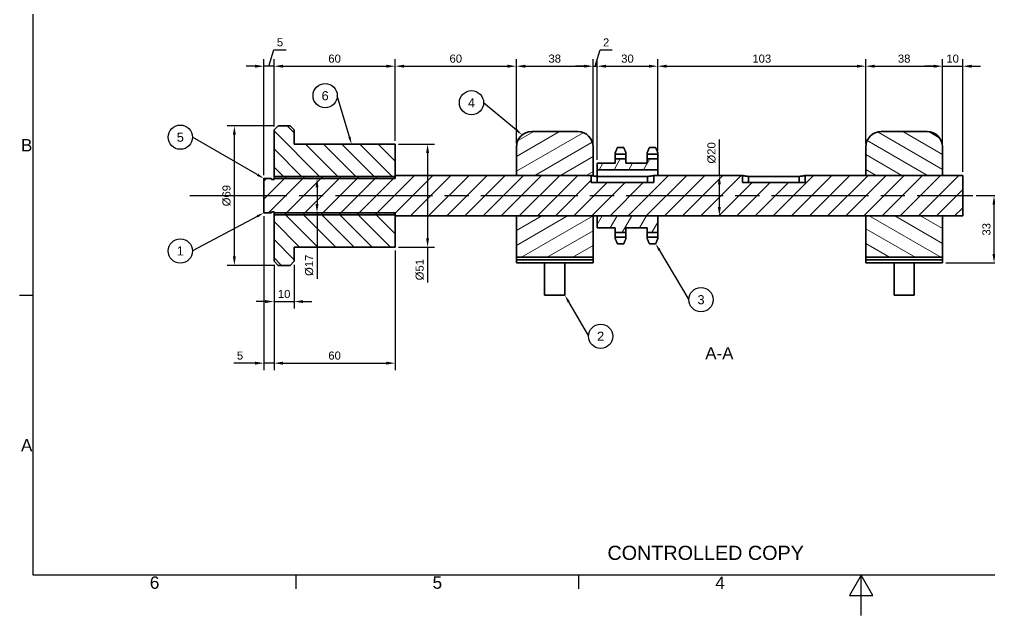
# Paper-space layout 'Intermittent Roller Sub Assy. of Washer' of a CAD drawing. Header units: millimetres. Extents: x -10 to 420, y -10 to 297.
# Drawn here: x -3 to 237.2, y -9.6 to 137.9 of the extents above; entities that cross this region are included whole.
import ezdxf
from ezdxf import colors
from ezdxf.entities.mleader import LeaderData, LeaderLine
from ezdxf.enums import TextEntityAlignment as Align
from ezdxf.math import Vec2, Vec3

# ---------------------------------------------------------------- set-up
doc = ezdxf.new("R2010")
doc.units = ezdxf.units.MM
doc.linetypes.add('ACAD_ISO08W100', pattern=[36, 24, -3, 6, -3])
for name, color, linetype, lineweight in [('2dTransBorder', 7, 'Continuous', 35), ('2dTransTitleBlock', 7, 'Continuous', 35), ('Centerline', 7, 'ACAD_ISO08W100', 25), ('Dimensions', 5, 'Continuous', 25), ('Hatch', 7, 'Continuous', 25), ('Tangent Edges', 7, 'Continuous', 50), ('Visible Edges', 7, 'Continuous', 50)]:
    doc.layers.add(name, color=color, linetype=linetype, lineweight=lineweight)
doc.layers.add('Title', color=7, linetype='Continuous')
doc.styles.add('Current-ISO', font='arial.ttf')
doc.styles.get("Standard").update_dxf_attribs({"font": 'arial.ttf'})
doc.styles.add('Text Style31', font='arial.ttf')
doc.dimstyles.new('ISO Style 2', dxfattribs={"dimtxt": 2, "dimasz": 2.2, "dimexe": 1.75, "dimexo": 0.85, "dimgap": 0.85, "dimtad": 1, "dimdec": 0, "dimlfac": 2, "dimdsep": 46, "dimtxsty": 'Standard', "dimcen": 0, "dimclrd": 256, "dimclre": 256, "dimclrt": 256, "dimadec": 0, "dimazin": 0, "dimtfac": 1, "dimtdec": 0, "dimtmove": 0, "dimatfit": 3, "dimfxl": 1, "dimlwd": -1, "dimlwe": -1, "dimarcsym": 0})
pattern_1 = [(45, (-4.61, -4.6105), (-2.245064, 2.245064), [])]
pattern_2 = [(60, (-4.61, -4.6105), (-2.74963, 1.5875), [])]
pattern_3 = [(30, (-4.61, -4.6105), (-1.5875, 2.74963), [])]
pattern_4 = [(150, (-4.61, -4.6105), (-1.5875, -2.74963), [])]
pattern_5 = [(135, (-4.61, -4.6105), (-2.245064, -2.245064), [])]

# ---------------------------------------------------------------- blocks, each defined once
blk = doc.blocks.new('2dCenterLine1')
at = {"layer": 'Centerline', "lineweight": 25}
blk.add_line((43.83, 98.93), (237.63, 98.93), dxfattribs=at)
blk = doc.blocks.new('Default Border')
at = {"layer": '2dTransBorder', "color": 179, "linetype": 'Continuous', "lineweight": 25, "true_color": 0x262659}
for points in [[(5, 5), (5, 292), (415, 292), (415, 5), (5, 5)], [(5, 74.25), (1.6, 74.25)], [(70, 5), (70, 1.6)], [(140, 5), (140, 1.6)], [(210, -5), (210, 5), (207.11, 0), (212.89, 0), (210, 5)]]:
    blk.add_lwpolyline(points, dxfattribs=at)
at = {"layer": '2dTransBorder', "color": 179, "lineweight": 211, "char_height": 3.05, "attachment_point": 7, "style": 'Current-ISO'}
for s, insert in [('B', (1.98, 109.88)), ('A', (1.98, 35.63)), ('6', (33.88, 1.6)), ('5', (103.88, 1.6)), ('4', (173.88, 1.6))]:
    blk.add_mtext(s, dxfattribs=dict(at, insert=insert))
blk = doc.blocks.new('Title')
at = {"layer": '2dTransBorder'}
blk.add_blockref('Default Border', (-5, -5), dxfattribs=at)
at = {"layer": '2dTransTitleBlock', "color": 179, "lineweight": 5, "insert": (142.18, 3.73), "char_height": 3.5, "attachment_point": 7, "line_spacing_factor": 0.860831, "style": 'Current-ISO'}
blk.add_mtext('CONTROLLED COPY', dxfattribs=at)
blk = doc.blocks.new('*D41')
at = {"layer": 'Defpoints', "color": 0, "transparency": 16777216}
for p in [(90.02, 126.35), (60.02, 110.57), (90.02, 107.07)]:
    blk.add_point(p, dxfattribs=at)
at = {"layer": 'Dimensions', "transparency": 16777216}
for p, q in [((60.02, 111.42), (60.02, 128.1)), ((90.02, 107.92), (90.02, 128.1)), ((62.22, 126.35), (87.82, 126.35))]:
    blk.add_line(p, q, dxfattribs=at)
for points in [[(62.22, 126.72), (62.22, 125.98), (60.02, 126.35)], [(87.82, 126.72), (87.82, 125.98), (90.02, 126.35)]]:
    blk.add_solid(points, dxfattribs=at)
at = {"layer": 'Dimensions', "transparency": 16777216, "insert": (75.02, 128.22), "char_height": 2, "attachment_point": 5}
blk.add_mtext('60', dxfattribs=at)
blk = doc.blocks.new('*D42')
at = {"layer": 'Defpoints', "color": 0, "transparency": 16777216}
for p in [(120.02, 126.35), (90.02, 107.07), (120.02, 106.37)]:
    blk.add_point(p, dxfattribs=at)
at = {"layer": 'Dimensions', "transparency": 16777216}
for p, q in [((90.02, 107.92), (90.02, 128.1)), ((120.02, 107.22), (120.02, 128.1)), ((92.22, 126.35), (117.82, 126.35))]:
    blk.add_line(p, q, dxfattribs=at)
for points in [[(92.22, 126.72), (92.22, 125.98), (90.02, 126.35)], [(117.82, 126.72), (117.82, 125.98), (120.02, 126.35)]]:
    blk.add_solid(points, dxfattribs=at)
at = {"layer": 'Dimensions', "transparency": 16777216, "insert": (105.02, 128.22), "char_height": 2, "attachment_point": 5}
blk.add_mtext('60', dxfattribs=at)
blk = doc.blocks.new('*D43')
at = {"layer": 'Defpoints', "color": 0, "transparency": 16777216}
for p in [(139.02, 126.35), (120.02, 106.37), (139.02, 106.37)]:
    blk.add_point(p, dxfattribs=at)
at = {"layer": 'Dimensions', "transparency": 16777216}
for p, q in [((120.02, 107.22), (120.02, 128.1)), ((139.02, 107.22), (139.02, 128.1)), ((122.22, 126.35), (136.82, 126.35))]:
    blk.add_line(p, q, dxfattribs=at)
for points in [[(122.22, 126.72), (122.22, 125.98), (120.02, 126.35)], [(136.82, 126.72), (136.82, 125.98), (139.02, 126.35)]]:
    blk.add_solid(points, dxfattribs=at)
at = {"layer": 'Dimensions', "transparency": 16777216, "insert": (129.52, 128.22), "char_height": 2, "attachment_point": 5}
blk.add_mtext('38', dxfattribs=at)
blk = doc.blocks.new('*D44')
at = {"layer": 'Defpoints', "color": 0, "transparency": 16777216}
for p in [(140.02, 126.35), (139.02, 106.37), (140.02, 102.32)]:
    blk.add_point(p, dxfattribs=at)
at = {"layer": 'Dimensions', "transparency": 16777216}
for p, q in [((139.52, 126.35), (140.73, 130.38)), ((140.73, 130.38), (143.76, 130.38)), ((139.02, 107.22), (139.02, 128.1)), ((140.02, 103.17), (140.02, 128.1)), ((136.82, 126.35), (134.62, 126.35)), ((139.02, 126.35), (140.02, 126.35)), ((139.02, 126.35), (140.02, 126.35)), ((142.22, 126.35), (144.42, 126.35))]:
    blk.add_line(p, q, dxfattribs=at)
for points in [[(136.82, 126.72), (136.82, 125.98), (139.02, 126.35)], [(142.22, 126.72), (142.22, 125.98), (140.02, 126.35)]]:
    blk.add_solid(points, dxfattribs=at)
at = {"layer": 'Dimensions', "transparency": 16777216, "insert": (142.24, 132.23), "char_height": 2, "attachment_point": 5}
blk.add_mtext('2', dxfattribs=at)
blk = doc.blocks.new('*D45')
at = {"layer": 'Defpoints', "color": 0, "transparency": 16777216}
for p in [(155.02, 126.35), (155.02, 104.61), (140.02, 102.32)]:
    blk.add_point(p, dxfattribs=at)
at = {"layer": 'Dimensions', "transparency": 16777216}
for p, q in [((140.02, 103.17), (140.02, 128.1)), ((155.02, 105.46), (155.02, 128.1)), ((142.22, 126.35), (152.82, 126.35))]:
    blk.add_line(p, q, dxfattribs=at)
for points in [[(142.22, 126.72), (142.22, 125.98), (140.02, 126.35)], [(152.82, 126.72), (152.82, 125.98), (155.02, 126.35)]]:
    blk.add_solid(points, dxfattribs=at)
at = {"layer": 'Dimensions', "transparency": 16777216, "insert": (147.52, 128.22), "char_height": 2, "attachment_point": 5}
blk.add_mtext('30', dxfattribs=at)
blk = doc.blocks.new('*D46')
at = {"layer": 'Defpoints', "color": 0, "transparency": 16777216}
for p in [(206.52, 126.35), (206.52, 106.37), (155.02, 104.61)]:
    blk.add_point(p, dxfattribs=at)
at = {"layer": 'Dimensions', "transparency": 16777216}
for p, q in [((155.02, 105.46), (155.02, 128.1)), ((206.52, 107.22), (206.52, 128.1)), ((157.22, 126.35), (204.32, 126.35))]:
    blk.add_line(p, q, dxfattribs=at)
for points in [[(157.22, 126.72), (157.22, 125.98), (155.02, 126.35)], [(204.32, 126.72), (204.32, 125.98), (206.52, 126.35)]]:
    blk.add_solid(points, dxfattribs=at)
at = {"layer": 'Dimensions', "transparency": 16777216, "insert": (180.77, 128.22), "char_height": 2, "attachment_point": 5}
blk.add_mtext('103', dxfattribs=at)
blk = doc.blocks.new('*D47')
at = {"layer": 'Defpoints', "color": 0, "transparency": 16777216}
for p in [(225.52, 126.35), (206.52, 106.37), (225.52, 106.37)]:
    blk.add_point(p, dxfattribs=at)
at = {"layer": 'Dimensions', "transparency": 16777216}
for p, q in [((206.52, 107.22), (206.52, 128.1)), ((225.52, 107.22), (225.52, 128.1)), ((208.72, 126.35), (223.32, 126.35))]:
    blk.add_line(p, q, dxfattribs=at)
for points in [[(208.72, 126.72), (208.72, 125.98), (206.52, 126.35)], [(223.32, 126.72), (223.32, 125.98), (225.52, 126.35)]]:
    blk.add_solid(points, dxfattribs=at)
at = {"layer": 'Dimensions', "transparency": 16777216, "insert": (216.02, 128.22), "char_height": 2, "attachment_point": 5}
blk.add_mtext('38', dxfattribs=at)
blk = doc.blocks.new('*D48')
at = {"layer": 'Defpoints', "color": 0, "transparency": 16777216}
for p in [(230.52, 126.35), (225.52, 106.37), (230.52, 99.32)]:
    blk.add_point(p, dxfattribs=at)
at = {"layer": 'Dimensions', "transparency": 16777216}
for p, q in [((225.52, 107.22), (225.52, 128.1)), ((230.52, 100.17), (230.52, 128.1)), ((223.32, 126.35), (221.12, 126.35)), ((225.52, 126.35), (230.52, 126.35)), ((232.72, 126.35), (234.92, 126.35))]:
    blk.add_line(p, q, dxfattribs=at)
for points in [[(223.32, 126.72), (223.32, 125.98), (225.52, 126.35)], [(232.72, 126.72), (232.72, 125.98), (230.52, 126.35)]]:
    blk.add_solid(points, dxfattribs=at)
at = {"layer": 'Dimensions', "transparency": 16777216, "insert": (228.02, 128.22), "char_height": 2, "attachment_point": 5}
blk.add_mtext('10', dxfattribs=at)
blk = doc.blocks.new('*D49')
at = {"layer": 'Defpoints', "color": 0, "transparency": 16777216}
for p in [(57.52, 126.35), (60.02, 110.57), (57.52, 98.57)]:
    blk.add_point(p, dxfattribs=at)
at = {"layer": 'Dimensions', "transparency": 16777216}
for p, q in [((58.77, 126.35), (59.98, 130.39)), ((59.98, 130.39), (63.01, 130.39)), ((57.52, 99.42), (57.52, 128.1)), ((60.02, 111.42), (60.02, 128.1)), ((55.32, 126.35), (53.12, 126.35)), ((60.02, 126.35), (57.52, 126.35)), ((60.02, 126.35), (57.52, 126.35)), ((62.22, 126.35), (64.42, 126.35))]:
    blk.add_line(p, q, dxfattribs=at)
for points in [[(55.32, 126.72), (55.32, 125.98), (57.52, 126.35)], [(62.22, 126.72), (62.22, 125.98), (60.02, 126.35)]]:
    blk.add_solid(points, dxfattribs=at)
at = {"layer": 'Dimensions', "transparency": 16777216, "insert": (61.5, 132.26), "char_height": 2, "attachment_point": 5}
blk.add_mtext('5', dxfattribs=at)
blk = doc.blocks.new('*D50')
at = {"layer": 'Defpoints', "color": 0, "transparency": 16777216}
for p in [(50.21, 111.57), (61.02, 111.57), (61.02, 77.07)]:
    blk.add_point(p, dxfattribs=at)
at = {"layer": 'Dimensions', "transparency": 16777216}
for p, q in [((60.17, 111.57), (48.46, 111.57)), ((50.21, 79.27), (50.21, 109.37)), ((60.17, 77.07), (48.46, 77.07))]:
    blk.add_line(p, q, dxfattribs=at)
for points in [[(49.84, 109.37), (50.57, 109.37), (50.21, 111.57)], [(49.84, 79.27), (50.57, 79.27), (50.21, 77.07)]]:
    blk.add_solid(points, dxfattribs=at)
at = {"layer": 'Dimensions', "transparency": 16777216, "insert": (48.28, 94.32), "char_height": 2, "attachment_point": 5, "rotation": 90}
blk.add_mtext('%%C69', dxfattribs=at)
blk = doc.blocks.new('*D51')
at = {"layer": 'Defpoints', "color": 0, "transparency": 16777216}
for p in [(67.98, 98.57), (70.67, 98.57), (67.98, 90.07)]:
    blk.add_point(p, dxfattribs=at)
at = {"layer": 'Dimensions', "transparency": 16777216}
for p, q in [((68.83, 98.57), (72.42, 98.57)), ((70.67, 96.37), (70.67, 92.27)), ((68.83, 90.07), (72.42, 90.07)), ((70.67, 90.07), (70.67, 73.71))]:
    blk.add_line(p, q, dxfattribs=at)
for points in [[(70.3, 96.37), (71.04, 96.37), (70.67, 98.57)], [(70.3, 92.27), (71.04, 92.27), (70.67, 90.07)]]:
    blk.add_solid(points, dxfattribs=at)
at = {"layer": 'Dimensions', "transparency": 16777216, "insert": (68.74, 77.08), "char_height": 2, "attachment_point": 5, "rotation": 90}
blk.add_mtext('%%C17', dxfattribs=at)
blk = doc.blocks.new('*D52')
at = {"layer": 'Defpoints', "color": 0, "transparency": 16777216}
for p in [(90.02, 107.07), (90.02, 81.57), (98.04, 81.57)]:
    blk.add_point(p, dxfattribs=at)
at = {"layer": 'Dimensions', "transparency": 16777216}
for p, q in [((90.87, 107.07), (99.79, 107.07)), ((98.04, 104.87), (98.04, 83.77)), ((90.87, 81.57), (99.79, 81.57)), ((98.04, 81.57), (98.04, 72.82))]:
    blk.add_line(p, q, dxfattribs=at)
for points in [[(97.67, 104.87), (98.41, 104.87), (98.04, 107.07)], [(97.67, 83.77), (98.41, 83.77), (98.04, 81.57)]]:
    blk.add_solid(points, dxfattribs=at)
at = {"layer": 'Dimensions', "transparency": 16777216, "insert": (96.11, 76), "char_height": 2, "attachment_point": 5, "rotation": 90}
blk.add_mtext('%%C51', dxfattribs=at)
blk = doc.blocks.new('*D53')
at = {"layer": 'Defpoints', "color": 0, "transparency": 16777216}
for p in [(57.52, 90.07), (60.02, 78.07), (60.02, 52.86)]:
    blk.add_point(p, dxfattribs=at)
at = {"layer": 'Dimensions', "transparency": 16777216}
for p, q in [((57.52, 89.22), (57.52, 51.11)), ((60.02, 77.22), (60.02, 51.11)), ((55.32, 52.86), (50.1, 52.86)), ((60.02, 52.86), (57.52, 52.86)), ((62.22, 52.86), (64.42, 52.86))]:
    blk.add_line(p, q, dxfattribs=at)
for points in [[(55.32, 53.23), (55.32, 52.5), (57.52, 52.86)], [(62.22, 53.23), (62.22, 52.5), (60.02, 52.86)]]:
    blk.add_solid(points, dxfattribs=at)
at = {"layer": 'Dimensions', "transparency": 16777216, "insert": (51.61, 54.73), "char_height": 2, "attachment_point": 5}
blk.add_mtext('5', dxfattribs=at)
blk = doc.blocks.new('*D54')
at = {"layer": 'Defpoints', "color": 0, "transparency": 16777216}
for p in [(60.02, 78.07), (65.02, 78.07), (65.02, 68.1)]:
    blk.add_point(p, dxfattribs=at)
at = {"layer": 'Dimensions', "transparency": 16777216}
for p, q in [((60.02, 77.22), (60.02, 66.35)), ((65.02, 77.22), (65.02, 66.35)), ((57.82, 68.1), (55.62, 68.1)), ((60.02, 68.1), (65.02, 68.1)), ((67.22, 68.1), (69.42, 68.1))]:
    blk.add_line(p, q, dxfattribs=at)
for points in [[(57.82, 68.47), (57.82, 67.74), (60.02, 68.1)], [(67.22, 68.47), (67.22, 67.74), (65.02, 68.1)]]:
    blk.add_solid(points, dxfattribs=at)
at = {"layer": 'Dimensions', "transparency": 16777216, "insert": (62.52, 69.97), "char_height": 2, "attachment_point": 5}
blk.add_mtext('10', dxfattribs=at)
blk = doc.blocks.new('*D55')
at = {"layer": 'Defpoints', "color": 0, "transparency": 16777216}
for p in [(90.02, 81.57), (60.02, 78.07), (90.02, 52.86)]:
    blk.add_point(p, dxfattribs=at)
at = {"layer": 'Dimensions', "transparency": 16777216}
for p, q in [((90.02, 80.72), (90.02, 51.11)), ((60.02, 77.22), (60.02, 51.11)), ((62.22, 52.86), (87.82, 52.86))]:
    blk.add_line(p, q, dxfattribs=at)
for points in [[(62.22, 53.23), (62.22, 52.5), (60.02, 52.86)], [(87.82, 53.23), (87.82, 52.5), (90.02, 52.86)]]:
    blk.add_solid(points, dxfattribs=at)
at = {"layer": 'Dimensions', "transparency": 16777216, "insert": (75.02, 54.73), "char_height": 2, "attachment_point": 5}
blk.add_mtext('60', dxfattribs=at)
blk = doc.blocks.new('*D56')
at = {"layer": 'Defpoints', "color": 0, "transparency": 16777216}
for p in [(233.02, 94.32), (238.27, 94.32), (225.52, 77.67)]:
    blk.add_point(p, dxfattribs=at)
at = {"layer": 'Dimensions', "transparency": 16777216}
for p, q in [((233.87, 94.32), (240.02, 94.32)), ((238.27, 79.87), (238.27, 92.12)), ((226.37, 77.67), (240.02, 77.67))]:
    blk.add_line(p, q, dxfattribs=at)
for points in [[(237.9, 92.12), (238.63, 92.12), (238.27, 94.32)], [(237.9, 79.87), (238.63, 79.87), (238.27, 77.67)]]:
    blk.add_solid(points, dxfattribs=at)
at = {"layer": 'Dimensions', "transparency": 16777216, "insert": (236.4, 85.99), "char_height": 2, "attachment_point": 5, "rotation": 90}
blk.add_mtext('33', dxfattribs=at)
blk = doc.blocks.new('*D59')
at = {"layer": 'Defpoints', "color": 0, "transparency": 16777216}
for p in [(170.27, 99.32), (170.5, 99.32), (170.5, 89.32)]:
    blk.add_point(p, dxfattribs=at)
at = {"layer": 'Dimensions', "transparency": 16777216}
for p, q in [((170.27, 99.32), (170.27, 108.25)), ((169.65, 99.32), (168.52, 99.32)), ((170.27, 91.52), (170.27, 97.12)), ((169.65, 89.32), (168.52, 89.32))]:
    blk.add_line(p, q, dxfattribs=at)
for points in [[(169.91, 97.12), (170.64, 97.12), (170.27, 99.32)], [(169.91, 91.52), (170.64, 91.52), (170.27, 89.32)]]:
    blk.add_solid(points, dxfattribs=at)
at = {"layer": 'Dimensions', "transparency": 16777216, "insert": (168.35, 104.89), "char_height": 2, "attachment_point": 5, "rotation": 90}
blk.add_mtext('%%C20', dxfattribs=at)
blk = doc.blocks.new('_TagCircle')
at = {"color": 0, "linetype": 'ByBlock', "lineweight": -2, "transparency": 16777216}
blk.add_circle((0, 0), 4, dxfattribs=at)
at = {"layer": 'Dimensions', "color": 0, "transparency": 16777216}
blk.add_attdef('TAGNUMBER', text='', height=3, dxfattribs=at).set_placement((0, -1.5), align=Align.CENTER)

psp = doc.layouts.new('Intermittent Roller Sub Assy. of Washer')

# ---------------------------------------------------------------- hatches: boundary and pattern name
at = {"layer": 'Hatch', "linetype": 'Continuous', "lineweight": 9, "true_color": 0x1e1e47}
h = psp.add_hatch(dxfattribs=at)
h.set_pattern_fill('ANSI31', color=179, scale=25.4, angle=90, style=0)
h.set_pattern_definition(pattern_5)
h.paths.add_polyline_path([(61.02, 111.57), (60.02, 110.57), (60.02, 99.07), (90.02, 99.07), (90.02, 107.07), (65.02, 107.07), (65.02, 110.57), (64.02, 111.57)])
h = psp.add_hatch(dxfattribs=at)
h.set_pattern_fill('ANSI31', color=179, scale=25.4, angle=-15, style=0)
h.set_pattern_definition(pattern_3)
h.paths.add_polyline_path([(123.82, 110.17), (122.37, 109.88), (121.13, 109.06), (120.31, 107.82), (120.02, 106.37), (120.02, 99.32), (139.02, 99.32), (139.02, 106.37), (138.73, 107.82), (137.91, 109.06), (136.68, 109.88), (135.22, 110.17)])
h = psp.add_hatch(dxfattribs=at)
h.set_pattern_fill('ANSI31', color=179, scale=25.4, angle=105, style=0)
h.set_pattern_definition(pattern_4)
h.paths.add_polyline_path([(210.32, 110.17), (208.87, 109.88), (207.63, 109.06), (206.81, 107.82), (206.52, 106.37), (206.52, 99.32), (225.52, 99.32), (225.52, 106.37), (225.23, 107.82), (224.41, 109.06), (223.18, 109.88), (221.72, 110.17)])
h = psp.add_hatch(dxfattribs=at)
h.set_pattern_fill('ANSI31', color=179, scale=25.4, angle=15, style=0)
h.set_pattern_definition(pattern_2)
h.paths.add_polyline_path([(147.12, 102.32), (147.12, 103.43), (144.52, 103.43), (144.52, 102.32), (140.02, 102.32), (140.02, 100.72), (155.02, 100.72), (155.02, 103.43), (152.42, 103.43), (152.42, 102.32)])
h = psp.add_hatch(dxfattribs=at)
h.set_pattern_fill('ANSI31', color=179, scale=25.4, style=0)
h.set_pattern_definition(pattern_1)
h.paths.add_polyline_path([(138.52, 97.57), (138.52, 99.32), (90.02, 99.32), (90.02, 98.57), (60.02, 98.57), (60.02, 98.32), (59.42, 98.32), (59.42, 98.57), (57.52, 98.57), (57.52, 90.07), (59.42, 90.07), (59.42, 90.32), (60.02, 90.32), (60.02, 90.07), (90.02, 90.07), (90.02, 89.32), (230.52, 89.32), (230.52, 99.32), (191.52, 99.32), (191.52, 97.57), (176.02, 97.57), (176.02, 99.32), (154.02, 99.32), (154.02, 97.57)])
h = psp.add_hatch(dxfattribs=at)
h.set_pattern_fill('ANSI31', color=179, scale=25.4, style=0)
h.set_pattern_definition(pattern_1)
h.paths.add_polyline_path([(90.02, 99.07), (60.02, 99.07), (60.02, 98.57), (90.02, 98.57)])
h = psp.add_hatch(dxfattribs=at)
h.set_pattern_fill('ANSI31', color=179, scale=25.4, style=0)
h.set_pattern_definition(pattern_1)
h.paths.add_polyline_path([(60.02, 89.57), (90.02, 89.57), (90.02, 90.07), (60.02, 90.07)])
h = psp.add_hatch(dxfattribs=at)
h.set_pattern_fill('ANSI31', color=179, scale=25.4, angle=90, style=0)
h.set_pattern_definition(pattern_5)
h.paths.add_polyline_path([(60.02, 78.07), (61.02, 77.07), (64.02, 77.07), (65.02, 78.07), (65.02, 81.57), (90.02, 81.57), (90.02, 89.57), (60.02, 89.57)])
h = psp.add_hatch(dxfattribs=at)
h.set_pattern_fill('ANSI31', color=179, scale=25.4, angle=-15, style=0)
h.set_pattern_definition(pattern_3)
h.paths.add_polyline_path([(120.02, 89.32), (120.02, 79.07), (139.02, 79.07), (139.02, 89.32)])
h = psp.add_hatch(dxfattribs=at)
h.set_pattern_fill('ANSI31', color=179, scale=25.4, angle=15, style=0)
h.set_pattern_definition(pattern_2)
h.paths.add_polyline_path([(147.12, 85.21), (147.12, 86.32), (152.42, 86.32), (152.42, 85.21), (155.02, 85.21), (155.02, 89.32), (140.02, 89.32), (140.02, 86.32), (144.52, 86.32), (144.52, 85.21)])
h = psp.add_hatch(dxfattribs=at)
h.set_pattern_fill('ANSI31', color=179, scale=25.4, angle=105, style=0)
h.set_pattern_definition(pattern_4)
h.paths.add_polyline_path([(206.52, 89.32), (206.52, 79.07), (225.52, 79.07), (225.52, 89.32)])

# ---------------------------------------------------------------- linework, layer by layer
at = {"layer": 'Tangent Edges', "color": 179, "linetype": 'Continuous', "lineweight": 35, "true_color": 0x262659}
for p, q in [((145.04, 106.25), (146.6, 106.25)), ((144.52, 104.61), (144.52, 104.98)), ((144.52, 103.43), (144.52, 104.61)), ((147.12, 104.98), (147.12, 104.61)), ((147.12, 104.61), (147.12, 103.43)), ((152.42, 104.61), (152.42, 104.98)), ((152.42, 103.43), (152.42, 104.61)), ((155.02, 104.98), (155.02, 104.61)), ((155.02, 104.61), (155.02, 103.43)), ((177.52, 99.09), (190.02, 99.09)), ((147.12, 85.21), (147.12, 84.03)), ((152.42, 84.03), (152.42, 85.21)), ((155.02, 85.21), (155.02, 84.03)), ((147.12, 84.03), (147.12, 83.65)), ((152.42, 83.65), (152.42, 84.03)), ((155.02, 84.03), (155.02, 83.65)), ((120.02, 77.67), (120.02, 78.42)), ((139.02, 78.42), (139.02, 77.67)), ((206.52, 77.67), (206.52, 78.42)), ((225.52, 78.42), (225.52, 77.67))]:
    psp.add_line(p, q, dxfattribs=at).dxf.unprotected_set("ltscale", 0)
at = {"layer": 'Tangent Edges', "color": 179, "linetype": 'Continuous', "lineweight": 35, "true_color": 0x1a1a3e}
for p, q in [((147.12, 104.61), (144.52, 104.61)), ((155.02, 104.61), (152.42, 104.61)), ((140.02, 99.09), (140.02, 97.57)), ((152.52, 99.09), (152.52, 97.57)), ((177.52, 99.09), (177.52, 97.57)), ((190.02, 99.09), (190.02, 97.57)), ((147.12, 84.03), (144.52, 84.03)), ((155.02, 84.03), (152.42, 84.03)), ((139.02, 78.42), (120.02, 78.42)), ((225.52, 78.42), (206.52, 78.42))]:
    psp.add_line(p, q, dxfattribs=at).dxf.unprotected_set("ltscale", 0)
at = {"layer": 'Tangent Edges', "color": 179, "linetype": 'Continuous', "lineweight": 35, "true_color": 0x262659}
for points in [[(144.52, 104.98), (144.54, 105.03), (144.56, 105.08), (144.58, 105.13), (144.6, 105.19), (144.63, 105.24), (144.65, 105.29), (144.67, 105.34), (144.69, 105.39), (144.71, 105.44), (144.73, 105.49), (144.75, 105.55), (144.77, 105.6), (144.8, 105.65), (144.82, 105.7), (144.84, 105.76), (144.86, 105.81), (144.88, 105.86), (144.91, 105.92), (144.93, 105.97), (144.95, 106.03), (144.97, 106.08), (145, 106.14), (145.02, 106.19), (145.04, 106.25)], [(146.6, 106.25), (146.62, 106.19), (146.65, 106.14), (146.67, 106.08), (146.69, 106.03), (146.72, 105.97), (146.74, 105.92), (146.76, 105.86), (146.78, 105.81), (146.8, 105.76), (146.83, 105.7), (146.85, 105.65), (146.87, 105.6), (146.89, 105.55), (146.91, 105.49), (146.93, 105.44), (146.95, 105.39), (146.98, 105.34), (147, 105.29), (147.02, 105.24), (147.04, 105.19), (147.06, 105.13), (147.08, 105.08), (147.1, 105.03), (147.12, 104.98)], [(138.52, 99.32), (138.52, 99.32), (138.53, 99.32), (138.55, 99.31), (138.57, 99.3), (138.6, 99.3), (138.64, 99.29), (138.68, 99.27), (138.73, 99.26), (138.78, 99.25), (138.84, 99.23), (138.9, 99.22), (138.96, 99.21), (139.03, 99.19), (139.1, 99.18), (139.18, 99.16), (139.27, 99.15), (139.36, 99.14), (139.45, 99.12), (139.54, 99.11), (139.64, 99.1), (139.73, 99.1), (139.83, 99.09), (139.93, 99.09), (140.02, 99.09)], [(152.52, 99.09), (152.62, 99.09), (152.71, 99.09), (152.81, 99.1), (152.91, 99.1), (153, 99.11), (153.1, 99.12), (153.19, 99.14), (153.28, 99.15), (153.36, 99.16), (153.44, 99.18), (153.51, 99.19), (153.58, 99.21), (153.65, 99.22), (153.71, 99.23), (153.77, 99.25), (153.82, 99.26), (153.87, 99.27), (153.91, 99.29), (153.94, 99.3), (153.97, 99.3), (153.99, 99.31), (154.01, 99.32), (154.02, 99.32), (154.02, 99.32)], [(190.02, 99.09), (190.12, 99.09), (190.21, 99.09), (190.31, 99.1), (190.41, 99.1), (190.5, 99.11), (190.6, 99.12), (190.69, 99.14), (190.78, 99.15), (190.86, 99.16), (190.94, 99.18), (191.01, 99.19), (191.08, 99.21), (191.15, 99.22), (191.21, 99.23), (191.27, 99.25), (191.32, 99.26), (191.37, 99.27), (191.41, 99.29), (191.44, 99.3), (191.47, 99.3), (191.49, 99.31), (191.51, 99.32), (191.52, 99.32), (191.52, 99.32)]]:
    psp.add_lwpolyline(points, dxfattribs=at).dxf.unprotected_set("ltscale", 0)
at = {"layer": 'Visible Edges', "color": 179, "linetype": 'Continuous', "lineweight": 35, "true_color": 0x262659}
for p, q in [((61.02, 111.57), (60.02, 110.57)), ((60.02, 110.57), (60.02, 99.07)), ((64.02, 111.57), (61.02, 111.57)), ((65.02, 110.57), (64.02, 111.57)), ((65.02, 107.07), (65.02, 110.57)), ((135.22, 110.17), (123.82, 110.17)), ((221.72, 110.17), (210.32, 110.17)), ((90.02, 107.07), (65.02, 107.07)), ((90.02, 99.07), (90.02, 107.07)), ((120.02, 106.37), (120.02, 99.32)), ((139.02, 99.32), (139.02, 106.37)), ((152.94, 106.25), (154.5, 106.25)), ((206.52, 106.37), (206.52, 99.32)), ((225.52, 99.32), (225.52, 106.37)), ((144.52, 103.43), (144.52, 102.32)), ((147.12, 103.43), (144.52, 103.43)), ((147.12, 102.32), (147.12, 103.43)), ((152.42, 103.43), (152.42, 102.32)), ((155.02, 103.43), (152.42, 103.43)), ((155.02, 100.72), (155.02, 103.43)), ((140.02, 102.32), (140.02, 100.72)), ((144.52, 102.32), (140.02, 102.32)), ((152.42, 102.32), (147.12, 102.32)), ((57.52, 98.57), (57.52, 90.07)), ((59.42, 98.57), (57.52, 98.57)), ((59.42, 98.32), (59.42, 98.57)), ((60.02, 99.07), (90.02, 99.07)), ((60.02, 99.07), (60.02, 98.57)), ((90.02, 99.07), (60.02, 99.07)), ((60.02, 98.57), (60.02, 98.32)), ((90.02, 98.57), (60.02, 98.57)), ((60.02, 98.57), (90.02, 98.57)), ((90.02, 99.32), (90.02, 98.57)), ((138.52, 99.32), (90.02, 99.32)), ((90.02, 98.57), (90.02, 99.07)), ((120.02, 99.32), (139.02, 99.32)), ((138.52, 97.57), (138.52, 99.32)), ((139.02, 99.32), (139.02, 99.19)), ((140.02, 99.09), (140.02, 100.72)), ((140.02, 100.72), (155.02, 100.72)), ((152.52, 99.09), (140.02, 99.09)), ((140.02, 99.09), (152.52, 99.09)), ((154.02, 99.32), (154.02, 97.57)), ((176.02, 99.32), (154.02, 99.32)), ((155.02, 100.72), (155.02, 99.32)), ((176.02, 97.57), (176.02, 99.32)), ((191.52, 99.32), (191.52, 97.57)), ((230.52, 99.32), (191.52, 99.32)), ((206.52, 99.32), (225.52, 99.32)), ((230.52, 89.32), (230.52, 99.32)), ((60.02, 98.32), (59.42, 98.32)), ((154.02, 97.57), (138.52, 97.57)), ((191.52, 97.57), (176.02, 97.57)), ((57.52, 90.07), (59.42, 90.07)), ((59.42, 90.32), (60.02, 90.32)), ((59.42, 90.07), (59.42, 90.32)), ((60.02, 90.32), (60.02, 90.07)), ((60.02, 90.07), (90.02, 90.07)), ((60.02, 90.07), (60.02, 89.57)), ((90.02, 90.07), (60.02, 90.07)), ((60.02, 89.57), (60.02, 78.07)), ((90.02, 89.57), (60.02, 89.57)), ((60.02, 89.57), (90.02, 89.57)), ((90.02, 90.07), (90.02, 89.32)), ((90.02, 89.57), (90.02, 90.07)), ((90.02, 81.57), (90.02, 89.57)), ((90.02, 89.32), (230.52, 89.32)), ((139.02, 89.32), (120.02, 89.32)), ((120.02, 89.32), (120.02, 79.07)), ((139.02, 79.07), (139.02, 89.32)), ((140.02, 89.32), (140.02, 86.32)), ((155.02, 89.32), (140.02, 89.32)), ((155.02, 85.21), (155.02, 89.32)), ((225.52, 89.32), (206.52, 89.32)), ((206.52, 89.32), (206.52, 79.07)), ((225.52, 79.07), (225.52, 89.32)), ((140.02, 86.32), (144.52, 86.32)), ((144.52, 86.32), (144.52, 85.21)), ((144.52, 84.03), (144.52, 85.21)), ((144.52, 85.21), (147.12, 85.21)), ((147.12, 86.32), (152.42, 86.32)), ((147.12, 85.21), (147.12, 86.32)), ((152.42, 86.32), (152.42, 85.21)), ((152.42, 85.21), (155.02, 85.21)), ((144.52, 83.65), (144.52, 84.03)), ((146.6, 82.39), (145.04, 82.39)), ((154.5, 82.39), (152.94, 82.39)), ((65.02, 81.57), (90.02, 81.57)), ((65.02, 78.07), (65.02, 81.57)), ((60.02, 78.07), (61.02, 77.07)), ((61.02, 77.07), (64.02, 77.07)), ((64.02, 77.07), (65.02, 78.07)), ((120.02, 79.07), (120.02, 78.42)), ((120.02, 79.07), (139.02, 79.07)), ((120.02, 77.67), (139.02, 77.67)), ((127.02, 77.67), (127.02, 69.67)), ((132.02, 77.67), (132.02, 69.67)), ((139.02, 78.42), (139.02, 79.07)), ((206.52, 79.07), (206.52, 78.42)), ((206.52, 79.07), (225.52, 79.07)), ((206.52, 77.67), (225.52, 77.67)), ((213.52, 77.67), (213.52, 69.67)), ((218.52, 77.67), (218.52, 69.67)), ((225.52, 78.42), (225.52, 79.07)), ((130.56, 69.67), (127.02, 69.67)), ((132.02, 69.67), (130.56, 69.67)), ((216.02, 69.67), (213.52, 69.67)), ((218.52, 69.67), (216.02, 69.67))]:
    psp.add_line(p, q, dxfattribs=at).dxf.unprotected_set("ltscale", 0)
for points in [[(152.42, 104.98), (152.44, 105.03), (152.46, 105.08), (152.48, 105.13), (152.5, 105.19), (152.53, 105.24), (152.55, 105.29), (152.57, 105.34), (152.59, 105.39), (152.61, 105.44), (152.63, 105.49), (152.65, 105.55), (152.67, 105.6), (152.7, 105.65), (152.72, 105.7), (152.74, 105.76), (152.76, 105.81), (152.78, 105.86), (152.81, 105.92), (152.83, 105.97), (152.85, 106.03), (152.87, 106.08), (152.9, 106.14), (152.92, 106.19), (152.94, 106.25)], [(154.5, 106.25), (154.52, 106.19), (154.55, 106.14), (154.57, 106.08), (154.59, 106.03), (154.62, 105.97), (154.64, 105.92), (154.66, 105.86), (154.68, 105.81), (154.7, 105.76), (154.73, 105.7), (154.75, 105.65), (154.77, 105.6), (154.79, 105.55), (154.81, 105.49), (154.83, 105.44), (154.85, 105.39), (154.88, 105.34), (154.9, 105.29), (154.92, 105.24), (154.94, 105.19), (154.96, 105.13), (154.98, 105.08), (155, 105.03), (155.02, 104.98)], [(176.02, 99.32), (176.02, 99.32), (176.03, 99.32), (176.05, 99.31), (176.07, 99.3), (176.1, 99.3), (176.14, 99.29), (176.18, 99.27), (176.23, 99.26), (176.28, 99.25), (176.34, 99.23), (176.4, 99.22), (176.46, 99.21), (176.53, 99.19), (176.6, 99.18), (176.68, 99.16), (176.77, 99.15), (176.86, 99.14), (176.95, 99.12), (177.04, 99.11), (177.14, 99.1), (177.23, 99.1), (177.33, 99.09), (177.43, 99.09), (177.52, 99.09)], [(145.04, 82.39), (145.02, 82.45), (145, 82.5), (144.97, 82.56), (144.95, 82.61), (144.93, 82.67), (144.91, 82.72), (144.88, 82.77), (144.86, 82.83), (144.84, 82.88), (144.82, 82.93), (144.8, 82.99), (144.77, 83.04), (144.75, 83.09), (144.73, 83.15), (144.71, 83.2), (144.69, 83.25), (144.67, 83.3), (144.65, 83.35), (144.63, 83.4), (144.6, 83.45), (144.58, 83.5), (144.56, 83.55), (144.54, 83.6), (144.52, 83.65)], [(147.12, 83.65), (147.1, 83.6), (147.08, 83.55), (147.06, 83.5), (147.04, 83.45), (147.02, 83.4), (147, 83.35), (146.98, 83.3), (146.95, 83.25), (146.93, 83.2), (146.91, 83.15), (146.89, 83.09), (146.87, 83.04), (146.85, 82.99), (146.83, 82.93), (146.8, 82.88), (146.78, 82.83), (146.76, 82.77), (146.74, 82.72), (146.72, 82.67), (146.69, 82.61), (146.67, 82.56), (146.65, 82.5), (146.62, 82.45), (146.6, 82.39)], [(152.94, 82.39), (152.92, 82.45), (152.9, 82.5), (152.87, 82.56), (152.85, 82.61), (152.83, 82.67), (152.81, 82.72), (152.78, 82.77), (152.76, 82.83), (152.74, 82.88), (152.72, 82.93), (152.7, 82.99), (152.67, 83.04), (152.65, 83.09), (152.63, 83.15), (152.61, 83.2), (152.59, 83.25), (152.57, 83.3), (152.55, 83.35), (152.53, 83.4), (152.5, 83.45), (152.48, 83.5), (152.46, 83.55), (152.44, 83.6), (152.42, 83.65)], [(155.02, 83.65), (155, 83.6), (154.98, 83.55), (154.96, 83.5), (154.94, 83.45), (154.92, 83.4), (154.9, 83.35), (154.88, 83.3), (154.85, 83.25), (154.83, 83.2), (154.81, 83.15), (154.79, 83.09), (154.77, 83.04), (154.75, 82.99), (154.73, 82.93), (154.7, 82.88), (154.68, 82.83), (154.66, 82.77), (154.64, 82.72), (154.62, 82.67), (154.59, 82.61), (154.57, 82.56), (154.55, 82.5), (154.52, 82.45), (154.5, 82.39)]]:
    psp.add_lwpolyline(points, dxfattribs=at).dxf.unprotected_set("ltscale", 0)
for centre, start, end in [((123.82, 106.37), 90, 180), ((135.22, 106.37), 0, 90), ((210.32, 106.37), 90, 180), ((221.72, 106.37), 0, 90)]:
    psp.add_arc(centre, 3.8, start, end, dxfattribs=at).dxf.unprotected_set("ltscale", 0)

# ---------------------------------------------------------------- block references
at = {"layer": 'Centerline'}
psp.add_blockref('2dCenterLine1', (-4.61, -4.61), dxfattribs=at)
at = {"layer": 'Title'}
psp.add_blockref('Title', (0.39, 0.39), dxfattribs=at)

# ---------------------------------------------------------------- texts
at = {"linetype": 'Continuous', "lineweight": 50, "insert": (166.78, 53.81), "char_height": 3, "attachment_point": 7, "style": 'Text Style31'}
psp.add_mtext('A-A ', dxfattribs=at)

# ---------------------------------------------------------------- dimensions: what is measured, and where the dimension line sits
at = {"layer": 'Dimensions', "color": 1}
for base, p1, p2, picture, middle in [((57.52, 126.35), (60.02, 110.57), (57.52, 98.57), '*D49', (60.83, 132.26)), ((140.02, 126.35), (139.02, 106.37), (140.02, 102.32), '*D44', (141.58, 132.23)), ((120.02, 126.35), (90.02, 107.07), (120.02, 106.37), '*D42', (105.02, 128.22)), ((139.02, 126.35), (120.02, 106.37), (139.02, 106.37), '*D43', (129.52, 128.22)), ((155.02, 126.35), (140.02, 102.32), (155.02, 104.61), '*D45', (147.52, 128.22)), ((206.52, 126.35), (155.02, 104.61), (206.52, 106.37), '*D46', (180.77, 128.22)), ((225.52, 126.35), (206.52, 106.37), (225.52, 106.37), '*D47', (216.02, 128.22)), ((230.52, 126.35), (225.52, 106.37), (230.52, 99.32), '*D48', (228.02, 128.22)), ((90.02, 52.86), (60.02, 78.07), (90.02, 81.57), '*D55', (75.02, 54.73))]:
    dim = psp.add_linear_dim(base=base, p1=p1, p2=p2, dimstyle='ISO Style 2', override={"dimtmove": 1}, dxfattribs=at)
    dim.commit()
    dim.dimension.update_dxf_attribs({"geometry": picture, "text_midpoint": middle})
for base, p1, p2, picture, middle in [((90.02, 126.35), (60.02, 110.57), (90.02, 107.07), '*D41', (75.02, 128.22)), ((65.02, 68.1), (60.02, 78.07), (65.02, 78.07), '*D54', (62.52, 69.97))]:
    dim = psp.add_linear_dim(base=base, p1=p1, p2=p2, dimstyle='ISO Style 2', dxfattribs=at)
    dim.commit()
    dim.dimension.update_dxf_attribs({"geometry": picture, "text_midpoint": middle})
dim = psp.add_linear_dim(base=(50.21, 111.57), p1=(61.02, 77.07), p2=(61.02, 111.57), angle=90, text='%%C<>', dimstyle='ISO Style 2', dxfattribs=at)
dim.commit()
dim.dimension.update_dxf_attribs({"geometry": '*D50', "text_midpoint": (48.28, 94.32)})
for base, p1, p2, picture, middle in [((170.27, 99.32), (170.5, 89.32), (170.5, 99.32), '*D59', (170.27, 104.89)), ((98.04, 81.57), (90.02, 107.07), (90.02, 81.57), '*D52', (98.04, 76)), ((70.67, 98.57), (67.98, 90.07), (67.98, 98.57), '*D51', (70.67, 77.08))]:
    dim = psp.add_linear_dim(base=base, p1=p1, p2=p2, angle=90, text='%%C<>', dimstyle='ISO Style 2', dxfattribs=at)
    dim.commit()
    dim.dimension.update_dxf_attribs({"geometry": picture, "text_midpoint": middle, "dimtype": 160})
dim = psp.add_linear_dim(base=(238.27, 94.32), p1=(225.52, 77.67), p2=(233.02, 94.32), angle=90, dimstyle='ISO Style 2', dxfattribs=at)
dim.commit()
dim.dimension.update_dxf_attribs({"geometry": '*D56', "text_midpoint": (236.4, 85.99)})
dim = psp.add_linear_dim(base=(60.02, 52.86), p1=(57.52, 90.07), p2=(60.02, 78.07), dimstyle='ISO Style 2', dxfattribs=at)
dim.commit()
dim.dimension.update_dxf_attribs({"geometry": '*D53', "text_midpoint": (51.61, 52.86), "dimtype": 160})

# ---------------------------------------------------------------- leaders
at = {"layer": 'Dimensions'}
ml = psp.add_multileader_block('Standard', dxfattribs=at)
ml.set_content('_TagCircle', color=256, scale=0.75)
ml.set_attribute('TAGNUMBER', '6', width=0)
ml.set_leader_properties(color=256, linetype='ByLayer', lineweight=-1)
ml.build(insert=Vec2(0, 0))
ml.multileader.update_dxf_attribs({"has_dogleg": 0, "text_right_attachment_type": 6, "dogleg_length": 0.36, "arrow_head_size": 1.88, "scale": 0.75})
ctx = ml.context
ctx.base_point, ctx.scale, ctx.char_height, ctx.arrow_head_size, ctx.landing_gap_size, ctx.plane_origin = Vec3(69.68, 119.05), 0.75, 3, 1.88, 1.5, Vec3(79.22, 107.07)
ctx.right_attachment = 6
notes = []
notes.append((ctx, [(0, (1, 1, 0), (75.95, 119.05), (-1, 0), 0.27, [(0, [(79.22, 107.07)], 0, [])])]))
ctx.block.insert = Vec3(72.68, 119.05)
ml = psp.add_multileader_block('Standard', dxfattribs=at)
ml.set_content('_TagCircle', color=256, scale=0.75)
ml.set_attribute('TAGNUMBER', '4', width=0)
ml.set_leader_properties(color=256, linetype='ByLayer', lineweight=-1)
ml.build(insert=Vec2(0, 0))
ml.multileader.update_dxf_attribs({"has_dogleg": 0, "text_right_attachment_type": 6, "dogleg_length": 0.36, "arrow_head_size": 1.88, "scale": 0.75})
ctx = ml.context
ctx.base_point, ctx.scale, ctx.char_height, ctx.arrow_head_size, ctx.landing_gap_size, ctx.plane_origin = Vec3(105.91, 117.31), 0.75, 3, 1.88, 1.5, Vec3(121.46, 109.35)
ctx.right_attachment = 6
notes.append((ctx, [(0, (1, 1, 0), (112.18, 117.31), (-1, 0), 0.27, [(0, [(121.46, 109.35)], 0, [])])]))
ctx.block.insert = Vec3(108.91, 117.31)
ml = psp.add_multileader_block('Standard', dxfattribs=at)
ml.set_content('_TagCircle', color=256, scale=0.75)
ml.set_attribute('TAGNUMBER', '5', width=0)
ml.set_leader_properties(color=256, linetype='ByLayer', lineweight=-1)
ml.build(insert=Vec2(0, 0))
ml.multileader.update_dxf_attribs({"has_dogleg": 0, "text_right_attachment_type": 6, "dogleg_length": 0.36, "arrow_head_size": 1.88, "scale": 0.75})
ctx = ml.context
ctx.base_point, ctx.scale, ctx.char_height, ctx.arrow_head_size, ctx.landing_gap_size, ctx.plane_origin = Vec3(33.83, 108.78), 0.75, 3, 1.88, 1.5, Vec3(57.52, 98.57)
ctx.right_attachment = 6
notes.append((ctx, [(0, (1, 1, 0), (40.1, 108.78), (-1, 0), 0.27, [(0, [(57.52, 98.57)], 0, [])])]))
ctx.block.insert = Vec3(36.83, 108.78)
ml = psp.add_multileader_block('Standard', dxfattribs=at)
ml.set_content('_TagCircle', color=256, scale=0.75)
ml.set_attribute('TAGNUMBER', '1', width=0)
ml.set_leader_properties(color=256, linetype='ByLayer', lineweight=-1)
ml.build(insert=Vec2(0, 0))
ml.multileader.update_dxf_attribs({"has_dogleg": 0, "text_right_attachment_type": 6, "dogleg_length": 0.36, "arrow_head_size": 1.88, "scale": 0.75})
ctx = ml.context
ctx.base_point, ctx.scale, ctx.char_height, ctx.arrow_head_size, ctx.landing_gap_size, ctx.plane_origin = Vec3(33.83, 80.63), 0.75, 3, 1.88, 1.5, Vec3(57.52, 90.07)
ctx.right_attachment = 6
notes.append((ctx, [(0, (1, 1, 0), (40.1, 80.63), (-1, 0), 0.27, [(0, [(57.52, 90.07)], 0, [])])]))
ctx.block.insert = Vec3(36.83, 80.63)
ml = psp.add_multileader_block('Standard', dxfattribs=at)
ml.set_content('_TagCircle', color=256, scale=0.75)
ml.set_attribute('TAGNUMBER', '3', width=0)
ml.set_leader_properties(color=256, linetype='ByLayer', lineweight=-1)
ml.build(insert=Vec2(0, 0))
ml.multileader.update_dxf_attribs({"has_dogleg": 0, "text_right_attachment_type": 6, "dogleg_length": 0.36, "arrow_head_size": 1.88, "scale": 0.75})
ctx = ml.context
ctx.base_point, ctx.scale, ctx.char_height, ctx.arrow_head_size, ctx.landing_gap_size, ctx.plane_origin = Vec3(162.73, 68.57), 0.75, 3, 1.88, 1.5, Vec3(154.5, 82.39)
ctx.right_attachment = 6
notes.append((ctx, [(0, (1, 1, 0), (162.46, 68.57), (1, 0), 0.27, [(0, [(154.5, 82.39)], 0, [])])]))
ctx.block.insert = Vec3(165.73, 68.57)
ml = psp.add_multileader_block('Standard', dxfattribs=at)
ml.set_content('_TagCircle', color=256, scale=0.75)
ml.set_attribute('TAGNUMBER', '2', width=0)
ml.set_leader_properties(color=256, linetype='ByLayer', lineweight=-1)
ml.build(insert=Vec2(0, 0))
ml.multileader.update_dxf_attribs({"has_dogleg": 0, "text_right_attachment_type": 6, "dogleg_length": 0.36, "arrow_head_size": 1.88, "scale": 0.75})
ctx = ml.context
ctx.base_point, ctx.scale, ctx.char_height, ctx.arrow_head_size, ctx.landing_gap_size, ctx.plane_origin = Vec3(137.88, 59.52), 0.75, 3, 1.88, 1.5, Vec3(132.02, 69.67)
ctx.right_attachment = 6
notes.append((ctx, [(0, (1, 1, 0), (137.61, 59.52), (1, 0), 0.27, [(0, [(132.02, 69.67)], 0, [])])]))
ctx.block.insert = Vec3(140.88, 59.52)
for ctx, leaders in notes:
    for number, flags, end, landing, length, lines in leaders:
        leader = LeaderData()
        leader.index, (leader.has_last_leader_line, leader.has_dogleg_vector, leader.attachment_direction) = number, flags
        leader.last_leader_point, leader.dogleg_vector, leader.dogleg_length = Vec3(end), Vec3(landing), length
        for number, points, colour, breaks in lines:
            line = LeaderLine()
            line.index, line.vertices, line.color, line.breaks = number, Vec3.list(points), colors.encode_raw_color(colour), breaks
            leader.lines.append(line)
        ctx.leaders.append(leader)

doc.saveas('drawing.dxf')
